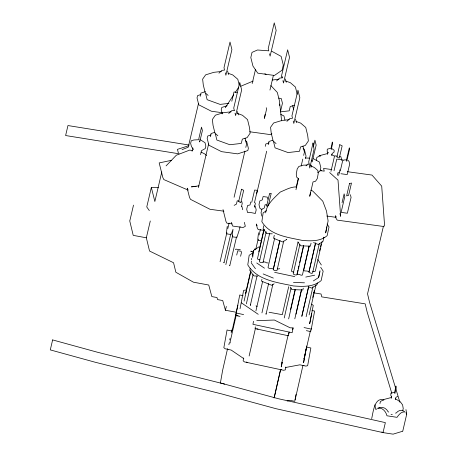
<?xml version="1.0" encoding="UTF-8"?>
<svg xmlns="http://www.w3.org/2000/svg" width="457" height="457" viewBox="0 0 457 457"><rect width="100%" height="100%" fill="white"/><g stroke="black" fill="none" stroke-linecap="round" stroke-linejoin="round"><path stroke-width="0.69" d="M316.301 160.264L316.815 157.465L320.74 155.351L327.589 153.529M251.236 262.507L251.401 261.124M251.561 259.742L251.727 258.359M252.71 257.365L253.526 250.459L259.09 246.791M227.243 226.312L226.529 232.156L226.975 233.927L231.128 234.498L233.019 229.294L232.299 235.092L232.739 236.863L236.892 237.434L239.331 229.808M258.525 232.756L257.811 238.594L258.256 240.371L261.718 240.845M265.106 114.381L264.42 118.38L266.591 109.12L266.242 107.721M222.639 370.261L220.394 383.006L224.633 384.114M295.256 398.573L294.765 401.326L290.481 400.412L287.059 400.989M295.496 397.196L295.987 394.442M243.644 357.968L243.135 360.841L244.518 361.915L283.557 370.279L285.339 369.884L285.853 367.017M255.377 326.841L255.057 328.623L288.344 335.758L289.184 332.079M228.877 344.761L229.128 343.378M229.751 339.922L229.997 338.534M250.442 304.773L250.327 305.402L257.011 276.068M253.492 321.311L252.95 324.316L292.132 332.713L293.08 327.92L290.075 327.778L274.389 320.037L256.788 320.643M306.064 348.885L303.568 362.721L306.721 345.983M310.394 192.837L309.749 196.293L313.016 181.96L315.598 181.183L317.289 178.55L318.232 173.511L317.838 170.53L314.439 167.559L310.897 165.874M326.806 226.786L325.652 232.927L328.109 220.971L326.509 211.105L322.779 201.194L312.725 191.049L310.806 190.129M240.034 308.766L243.627 290.389L246.374 289.881M311.663 313.719L309.68 323.699L313.274 305.345L311.56 304.179M323.613 238.52L323.899 237.172M313.359 280.924L318.603 277.53L320.037 270.721M222.736 369.85L227.489 348.988M231.173 332.81L231.83 329.908M232.087 330.685L237.891 305.196M236.275 314.884L229.842 343.127L230.042 342.636M252.218 256.206L253.526 250.459M250.173 268.482L249.762 270.304L253.795 275.925L257.828 276.045M250.693 270.87L245.563 293.383L245.912 292.737M244.095 301.1L250.933 271.081M265.643 212.876C266.745 204.011 274.269 197.881 280.307 192.026C285.511 189.912 290.749 186.787 296.507 186.879M263.803 225.684L263.123 228.654L266.722 233.653L272.252 233.824M246.369 303.825L253.052 274.486M258.793 251.813L263.923 229.3M264.169 229.345L257.485 258.685L257.959 259.382L259.924 259.947M266.197 231.768L259.513 261.107L259.399 261.73L260.381 262.404L263.032 262.512L269.716 233.173M261.935 279.307L261.518 281.129L271.704 285.288L274.114 283.763M255.92 310.92L262.604 281.581M274.269 235.315L273.594 238.286L282.655 241.987L286.813 239.354L286.39 239.279M274.697 238.08L268.013 267.419L268.67 268.122C270.241 269.024 271.921 267.973 273.372 269.162L279.901 240.508M249.139 355.992L255.417 328.434M261.941 312.879L268.625 283.54M279.85 240.519L273.32 269.179L273.389 269.836L274.508 270.475L276.017 270.721L277.033 270.43L283.711 241.09M272.892 284.277L266.054 314.296L265.974 313.553M295.97 189.724L298.512 178.55M298.033 242.107L291.503 270.761L291.583 271.424L293.822 272.241M288.687 286.699L282.312 314.673L269.059 312.262M299.901 244.329L293.217 273.669L293.691 274.366L295.039 274.908L296.473 274.965L297.153 274.508L303.677 245.855M284.243 317.941L291.08 287.916M297.918 270.178L296.987 274.269L299.038 274.354L301.186 275.223L302.403 275.063L309.155 245.803M298.232 268.813L298.855 266.083M299.632 262.672L303.517 245.615M290.498 309.743L295.159 289.275M288.658 318.889L295.342 289.549M281.763 362.978L288.041 335.421M274.08 397.984L280.581 369.467M288.664 333.976L288.944 332.747M274.24 397.681L280.575 369.862L281.678 369.536M309.143 246.397L303.705 270.276L304.688 270.944L307.293 271.064L309.052 271.784L315.581 243.13M311.04 243.221L310.366 246.192L300.575 245.797L297.918 241.879M294.811 318.832L301.494 289.492M296.027 314.13L301.62 289.567M292.674 329.703L293.08 327.92M303.254 288.19L302.837 290.012L291.834 289.567L290.178 287.116M315.541 242.935L308.858 272.275L311.234 273.332L312.457 273.177L312.691 272.578L319.374 243.244M308.498 287.036L301.814 316.375L308.715 286.488M319.597 250.962L320.22 248.231M320.528 246.866L321.151 244.135M322.048 241.633L315.364 270.972L314.896 271.498L312.594 271.241M323.904 237.24L322.939 241.485L318.272 244.506L313.582 242.581M306.121 316.718L312.959 286.699M312.742 297.438L313.359 294.708M313.673 293.343L314.296 290.612M309.126 314.907L315.964 284.888M317.381 282.9L316.964 284.722L311.72 288.116L308.189 286.665M318.603 277.53L319.911 271.784M310.406 330.799L303.974 359.042L303.956 358.505M295.131 399.755L302.894 365.68L303.991 365.354M311.36 328.509L310.663 331.571L306.379 330.651M327.555 154.386L328.012 152.41L328.075 152.798L327.155 151.336L327.303 149.165L330.634 148.262M371.661 418.601C373.049 413.528 374.289 396.459 383.857 400.041M379.944 403.582L380.435 401.463L384.36 399.355L391.175 397.544M391.175 398.39L391.632 396.413L391.7 396.802L390.775 395.334L390.929 393.169L394.214 392.277M402.8 430.985L406.713 414.173L405.953 409.586M129.862 220.64L133.507 205.13M158.408 187.713L151.336 187.473L146.76 206.952L149.313 210.597M236.537 312.302L225.432 310.257L222.719 300.546L217.566 299.598L216.989 297.536L211.837 296.587L208.74 285.025L193.442 282.192L175.854 272.246L173.563 262.752L149.536 251.03L146.337 237.8L150.284 220.994M161.801 171.935L154.854 201.514L151.336 187.473M198.492 103.516L188.233 147.205L182.063 149.645M200.183 96.336L200.937 93.108L205.382 91.668M192.083 151.256L192.854 147.965M200.549 154.615L201.474 150.667L205.25 148.571L205.85 146.023L205.022 142.71L200.56 139.888M198.367 187.621L208.626 143.938M210.317 136.752L211.071 133.524L214.881 132.296M231.808 101.231L233.984 91.971L237.074 92.394M252.201 83.517L255.509 69.413M234.087 197.27L244.918 151.164M245.797 147.422L246.552 144.195L245.049 138.191M227.809 228.574L229.111 223.039M220.074 261.684L226.872 232.739M230.785 233.915L223.987 262.866L223.821 262.204M225.838 264.62L232.636 235.675M241.456 206.678L242.233 203.371L241.747 201.44M269.95 90.058L273.417 75.279M236.549 236.852L229.751 265.803L229.671 265.471M239.474 229.208L240.074 226.655M236.715 255.063L237.72 250.762L241.09 251.224L241.45 252.664L240.599 256.268M250.722 202L250.025 204.965L247.585 205.501L246.711 209.226L247.54 212.534L251.516 212.688L255.343 213.47L256.188 209.877L255.354 206.57L254.486 205.867M225.432 310.257L226.324 306.464M251.733 202.342L254.629 190.015L257.354 190.386L254.458 202.719M265.26 146.354L265.814 143.989L269.173 142.898M256.703 193.602L266.665 151.198M268.19 144.703L268.945 141.476L272.755 140.242M254.486 207.238L255.326 203.668L255.109 202.811M259.079 234.978L259.639 232.596M259.782 231.996L260.381 229.443M255.726 249.516L258.154 239.177M296.165 187.313L298.267 178.367M301.174 165.988L302.791 159.11M303.671 155.369L304.425 152.141L302.922 146.137M305.487 158.448L306.041 156.083L304.339 149.279L303.088 148.639M313.342 146.874L314.919 140.173L316.153 145.109L312.222 161.864L311.845 160.367M330.954 171.352L334.604 155.814L337.392 156.197M334.033 170.758L336.769 159.087L343.041 159.944M337.317 175.282L337.929 172.672L339.323 172.86M341.322 160.35L341.55 159.373L340.871 156.677L339.482 156.488M338.626 175.437L339.951 169.781M340.259 171.015L342.733 160.487L344.898 159.819L346.383 160.024M346.417 160.173L349.314 147.84L349.605 149.005L346.709 161.338M342.047 202.737L344.132 193.854L344.812 196.55L341.093 212.379L347.366 213.242L351.079 197.413L350.405 194.716M383.457 226.112L367.548 293.857L369.536 302.237L399.881 402.206M225.215 107.755L233.721 94.799M235.269 92.44L238.748 87.138M166.091 165.885L176.316 155.226L189.661 150.102L192.408 150.479M306.019 165.857L307.63 164.217L309.161 164.069M218.954 73.194L221.902 70.367L224.581 70.064L223.993 67.699L230.02 42.038L231.91 49.579L225.884 75.239L225.29 72.869M228.694 113.536L231.642 110.708L234.321 110.4M276.582 80.963L279.53 78.136L282.209 77.833L281.621 75.462L287.647 49.807L289.538 57.348L283.511 83.008L282.917 80.638M286.893 121.368L289.841 118.54L292.52 118.232L291.932 115.867L297.958 90.206L299.849 97.752L293.822 123.413L293.228 121.036M235.338 249.573L235.858 249.128L240.348 249.745M317.821 172.586L320.043 171.067L320.837 167.685L319.42 162.046L313.313 158.682M266.431 210.728L263.141 212.899L261.855 221.708C270.161 235.504 288.173 237.337 302.431 240.439C310.829 241.102 320.323 241.513 327.143 235.698L329.011 227.003L327.069 224.01M253.641 252.344L249.162 255.297L247.785 264.894C257.12 280.398 277.353 282.455 293.377 285.945C302.814 286.682 313.479 287.15 321.14 280.615L323.173 271.144L320.677 267.294M397.544 396.379L395.836 397.441L395.379 399.418L395.322 399.07M234.138 205.359L236.429 204.125L237.206 200.817L239.154 201.086M240.702 86.264L253.149 81.089M279.707 268.613L278.787 268.962L277.29 268.779M376.859 409.009L375.694 409.392L374.877 404.771M200.971 94.513L197.578 95.61L197.036 97.924L198.761 104.802L211.38 111.228L222.605 112.77M227.198 105.698L221.782 107.452L221.234 109.766L222.268 113.879M211.105 134.929L207.712 136.032L207.17 138.345L208.895 145.217L221.514 151.65L237.646 153.866L247.831 150.57L248.374 148.251L246.649 141.379L245.386 140.733M188.707 145.72L177.453 149.365L178.327 152.832M271.926 133.884L269.893 134.541L249.711 131.77M294.399 105.241L290.212 106.572L289.207 110.845L280.421 111.851L282.443 103.276L281.238 98.484L278.741 98.141M402.748 431.214L393.117 434.15L383.052 432.613L381.835 431.956M395.476 413.122L396.299 412.934C398.333 410.243 402.314 409.124 404.856 411.951C401.326 411.386 398.784 414.779 397.03 417.332L386.965 415.784C386.051 411.711 382.275 406.976 377.625 408.295C381.361 406.05 386.268 407.753 388.067 411.671L388.747 412.088M305.784 277.073L314.667 275.177M171.529 160.304L159.179 162.921L162.881 177.636L163.869 179.59L188.175 190.123L187.181 188.17L189.484 197.344L190.483 199.349L209.986 209.277L223.913 211.191M285.385 367.537L299.906 364.817L305.87 366.097L307.652 365.697L310.857 347.994L306.716 347.103M198.978 185.839L191.386 186.844L196.167 186.445M221.388 71.469L213.899 72.326L205.656 74.834L202.634 79.13L203.285 84.928L205.222 92.834L208.135 95.422M272.206 80.015L279.016 79.238M228.877 103.385L220.091 104.39L207.13 99.695L205.656 93.685M231.128 111.811L223.633 112.668L215.396 115.175L212.374 119.471L213.025 125.269L214.961 133.17L217.875 135.758M289.327 119.637L281.832 120.494L273.594 123.002L270.573 127.297L271.224 133.096L273.16 141.002L276.074 143.589M307.19 165.074L303.317 165.16L298.867 166.439L297.199 168.97L296.256 174.014L296.627 177.088L298.587 178.847M309.4 158.145L305.327 157.979M263.135 261.947L265.1 262.01L266.654 262.855L268.088 262.912M293.474 282.375L304.476 282.814M331.816 169.553L323.567 168.422L324.253 171.152L320.031 170.57M347.326 171.683L371.998 175.071L381.709 186.136L384.554 225.135L383.903 226.535L337.226 220.125L336.124 218.486L335.438 215.755L336.175 216.847M340.939 173.729L347.211 174.591L349.685 164.063L349.005 161.35L347.868 160.224M266.928 204.942L265.077 204.69L264.3 207.992L261.884 209.169L261.033 212.785L261.867 216.092M326.744 216.052L335.844 217.298M232.122 223.879L226.912 223.165L226.009 221.554L223.005 209.574M263.763 230.334L258.188 229.568L257.28 227.952L256.286 223.987L257.091 225.695M253.464 251.544L250.762 251.173L251.773 251.658M391.055 414.448L392.272 414.636M189.198 145.069L67.956 125.555L65.614 135.535L179.098 153.803M313.411 292.777L321.071 294.011L321.728 296.867L365.194 303.865L367.194 312.217L391.832 393.38M256.783 328.829L258.034 329.046M146.337 237.8L133.221 235.366L129.771 221.039M274.651 272.349L294.782 276.628M243.021 295.69L239.731 294.982L235.772 315.496L240.056 316.415M311.994 310.497L314.622 311.057L311.28 329.12L304.059 327.566M236.389 313.045L243.621 314.593M231.876 331.039L227.049 330.005L223.844 347.708L225.227 348.788L231.196 350.068L243.815 358.648M402.617 410.797L403.245 408.678L402.617 404.925L400.366 401.863L395.294 398.67M236.915 315.461L238.097 315.856M285.705 81.015L290.366 82.7L295.428 87.047L297.204 94.296M228.077 73.246L232.739 74.937L237.8 79.278L239.257 85.208M296.016 121.413L300.677 123.104L305.739 127.452L307.675 135.352L308.361 140.996L305.305 145.452L300.517 146.971L299.518 151.25L288.03 152.564L275.068 147.862L273.594 141.853M237.149 113.342L242.478 115.273L247.54 119.62L249.476 127.526L250.162 133.164L247.106 137.62L242.319 139.139L241.313 143.418L229.831 144.732L216.869 140.036L215.396 134.021M264.786 73.811L266.1 74.302M263.158 273.932L273.337 278.09M280.792 114.381L283.946 115.987L284.974 120.105M201.114 152.101L205.119 154.14L206.518 155.597M271.784 51.247L281.141 56.394L283.306 65.031L282.089 70.201L274.44 75.451L257.754 73.16L252.944 66.042L250.813 57.553L252.024 52.378L257.462 50.002L268.79 50.836L268.219 48.562L274.257 22.85L276.154 30.402L270.116 56.114L269.539 53.829M256.006 305.853L257.12 306.458M331.685 154.643L334.004 155.957M320.277 156.026L319.129 155.374L320.163 156.077M320.386 170.101L321.597 170.792M256.743 262.986L264.466 268.185M241.382 302.848L258.228 314.313M262.01 209.729L259.902 208.261L258.988 204.61L259.833 201L262.324 199.863L263.101 196.556L267.282 197.127L267.813 199.252M331.982 148.662L334.078 150.21L334.216 151.056L333.918 152.335L332.21 153.398L331.748 155.374L331.691 155.026M246.472 361.99L247.288 362.727M227.186 348.862L228.003 349.599M329.668 172.552L338.009 180.138L340.642 216.321L339.957 213.59M270.87 85.602L277.33 92.468L279.41 100.763L281.609 120.831M193.562 149.525L191.46 146.623L190.643 143.361L191.243 140.807L193.894 139.973L199.143 139.693L198.852 138.522L201.526 127.137L202.388 130.593L199.715 141.973L199.435 140.842M251.401 263.112L255.434 268.733M317.798 259.507L321.351 264.974M405.89 412.654L406.713 414.173M311 164.943L311.737 167.091M285.242 78.93L286.276 82.306M295.553 119.334L296.587 122.705M227.615 71.161L228.649 74.537M237.354 111.502L238.388 114.878M281.906 76.616L282.209 77.833M292.629 105.698L293.634 109.697M234.327 110.405L233.733 108.035L239.759 82.374L241.65 89.92L235.623 115.581L235.029 113.21M254.755 248.814L255.035 249.922M241.907 206.427L242.741 209.74M244.341 222.348L245.335 226.312L243.13 227.5L232.67 226.061L231.219 222.268M394.682 392.18L395.933 386.022L396.213 387.679L394.882 393.386L394.814 392.957M379.687 407.501L379.778 408.055M331.057 148.148L332.313 142.013L332.587 143.664L331.262 149.37L331.188 148.919M279.433 104.082L279.575 105.487M281.569 365.12L281.249 366.902L282.232 362.218L281.569 365.12M313.022 142.995L308.732 161.807L309.772 168.056L314.056 149.245L313.022 142.995M52.629 339.917L50.287 349.896L95.09 362.212L221.359 393.843L275.937 408.684L383.023 432.608L385.365 422.628L278.279 398.704L223.702 383.863L97.438 352.233L52.629 339.917M241.547 189.221L238.651 201.548L240.788 202.64L243.684 190.306L241.547 189.221M269.499 193.848L266.602 206.181L268.328 205.627L271.224 193.294L269.499 193.848M339.779 144.703L336.883 157.037L339.271 158.156L342.167 145.823L339.779 144.703M349.519 183.565L346.623 195.893L348.594 195.373L351.49 183.04L349.519 183.565"/></g></svg>
